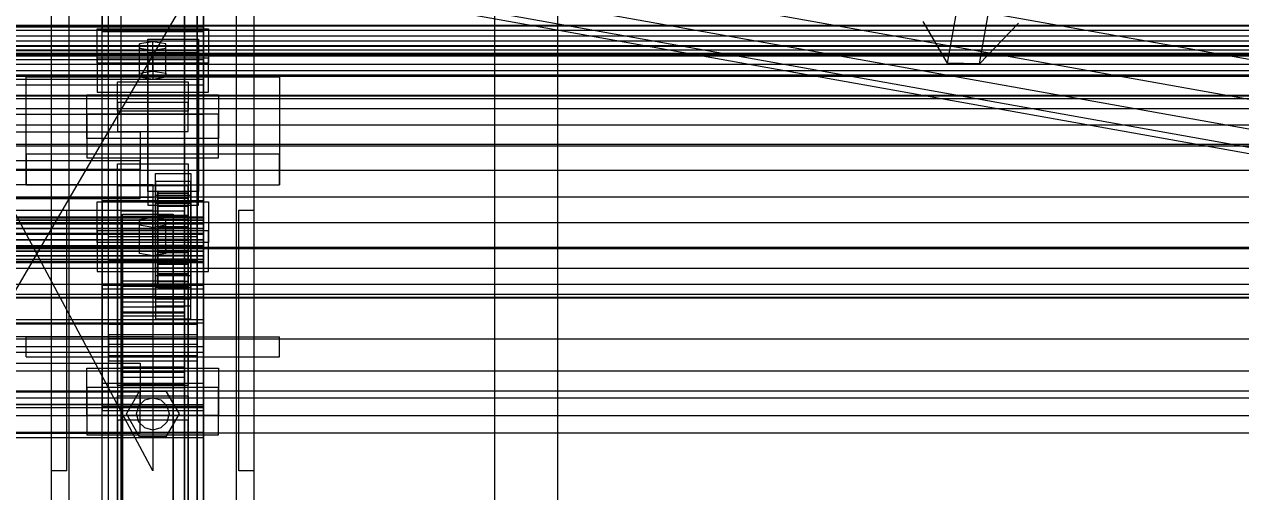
# Model space of a CAD drawing. Header units: millimetres. Extents: x -2500 to 58855, y -53268 to 6837.
# Drawn here: x 379.3 to 859.6, y -33629.9 to -33445.5 of the extents above; entities that cross this region are included whole.
import ezdxf

# ---------------------------------------------------------------- set-up
doc = ezdxf.new("R2010")
doc.units = ezdxf.units.MM
for name, color, linetype, lineweight in [('COTAS_O', 1, 'Continuous', 0), ('frontal_C01', 7, 'Continuous', 0), ('frontal_C02', 7, 'Continuous', 0), ('frontal_C03', 7, 'Continuous', 0), ('frontal_dos-mix', 7, 'Continuous', 0), ('frontal_mezcladora', 7, 'Continuous', 0), ('frontal_secador', 7, 'Continuous', 0), ('frontal_tolva', 7, 'Continuous', 0)]:
    doc.layers.add(name, color=color, linetype=linetype, lineweight=lineweight)
doc.dimstyles.new('R19_100', dxfattribs={"dimtxt": 250, "dimasz": 150, "dimexe": 150, "dimexo": 80, "dimgap": 100, "dimtad": 1, "dimtih": 1, "dimtoh": 1, "dimdsep": 46, "dimcen": 0.09, "dimadec": 0, "dimazin": 0, "dimtfac": 1, "dimtdec": 4, "dimtofl": 0, "dimtmove": 0, "dimatfit": 3, "dimfxl": 1, "dimtolj": 1, "dimtzin": 0, "dimarcsym": 0})

# ---------------------------------------------------------------- blocks, each defined once
blk = doc.blocks.new('*D39')
at = {"layer": 'COTAS_O', "color": 0, "lineweight": -2, "transparency": 16777216}
for p, q in [((-1725, -34320), (-1725, -33550)), ((1725, -34320), (1725, -33550)), ((-1575, -33700), (1575, -33700))]:
    blk.add_line(p, q, dxfattribs=at)
at = {"layer": 'COTAS_O', "color": 0, "transparency": 16777216}
for points in [[(-1575, -33675), (-1575, -33725), (-1725, -33700)], [(1575, -33675), (1575, -33725), (1725, -33700)]]:
    blk.add_solid(points, dxfattribs=at)
at = {"layer": 'Defpoints', "color": 0, "transparency": 16777216}
for p in [(1725, -33700), (-1725, -34400), (1725, -34400)]:
    blk.add_point(p, dxfattribs=at)

msp = doc.modelspace()

# ---------------------------------------------------------------- linework, layer by layer
at = {"layer": 'frontal_C01'}
for p, q in [((410, -33448.25), (410, -33064.041)), ((450, -33448.25), (450, -33064.041)), ((410, -33515.094), (410, -33130.885)), ((450, -33130.885), (450, -33515.094)), ((410, -33552.989), (410, -33168.78)), ((450, -33552.989), (450, -33168.78)), ((410, -33400.882), (410, -33448.25)), ((410, -33785.092), (410, -33400.882)), ((450, -33448.25), (450, -33400.882)), ((450, -33400.882), (450, -33785.092)), ((417.5, -33519.101), (417.5, -33409.625)), ((442.5, -33409.625), (442.5, -33519.101)), ((450, -33413.426), (450, -33446.584)), ((450, -33459.391), (450, -33426.233)), ((417.5, -33548.983), (417.5, -33439.507)), ((442.5, -33548.983), (442.5, -33439.507)), ((450, -33446.584), (-450, -33446.584)), ((450, -33459.391), (450, -33446.584)), ((410, -33448.25), (450, -33448.25)), ((410, -33832.46), (410, -33448.25)), ((450, -33832.46), (450, -33448.25)), ((-450, -33459.391), (450, -33459.391)), ((408, -33531.59), (408, -33515.581)), ((408, -33515.581), (452, -33515.581)), ((408, -33526.949), (408, -33515.581)), ((450, -33515.094), (410, -33515.094)), ((410, -33515.094), (410, -33552.989)), ((410, -33899.304), (410, -33515.094)), ((450, -33552.989), (450, -33515.094)), ((450, -33515.094), (450, -33899.304)), ((452, -33515.581), (452, -33531.59)), ((452, -33515.581), (452, -33526.949)), ((417.5, -33548.983), (417.5, -33519.101)), ((417.5, -33519.101), (442.5, -33519.101)), ((442.5, -33521.357), (417.5, -33521.357)), ((417.5, -33521.357), (417.5, -33546.726)), ((417.5, -34180.3), (417.5, -33521.357)), ((418, -33526.787), (418, -33520.384)), ((418, -33520.384), (438, -33520.384)), ((418, -33660.161), (418, -33520.384)), ((430, -33521.664), (424.804, -33522.625)), ((424.804, -33522.625), (424.804, -33524.546)), ((424.804, -33533.993), (424.804, -33522.625)), ((435.196, -33522.625), (430, -33521.664)), ((430, -33533.033), (430, -33521.664)), ((435.196, -33524.546), (435.196, -33522.625)), ((435.196, -33533.993), (435.196, -33522.625)), ((438, -33520.384), (438, -33526.787)), ((438, -33520.384), (438, -33660.161)), ((442.5, -33519.101), (442.5, -33548.983)), ((442.5, -33546.726), (442.5, -33521.357)), ((442.5, -33521.357), (442.5, -34180.3)), ((452, -33526.949), (408, -33526.949)), ((408, -33526.949), (408, -33542.958)), ((438, -33526.787), (418, -33526.787)), ((418, -33526.787), (418, -33666.565)), ((424.804, -33524.546), (430, -33525.506)), ((424.804, -33535.914), (424.804, -33524.546)), ((430, -33525.506), (435.196, -33524.546)), ((430, -33525.506), (430, -33536.875)), ((435.196, -33535.914), (435.196, -33524.546)), ((438, -33666.565), (438, -33526.787)), ((452, -33542.958), (452, -33526.949)), ((452, -33531.59), (408, -33531.59)), ((408, -33531.59), (408, -33542.958)), ((412.5, -33538.844), (412.5, -33529.239)), ((412.5, -33529.239), (447.5, -33529.239)), ((412.5, -33803.973), (412.5, -33529.239)), ((424.804, -33533.993), (430, -33533.033)), ((430, -33533.033), (435.196, -33533.993)), ((447.5, -33529.239), (447.5, -33538.844)), ((447.5, -33529.239), (447.5, -33803.973)), ((452, -33542.958), (452, -33531.59)), ((424.804, -33535.914), (424.804, -33533.993)), ((430, -33536.875), (424.804, -33535.914)), ((435.196, -33535.914), (430, -33536.875)), ((435.196, -33533.993), (435.196, -33535.914)), ((447.5, -33538.844), (412.5, -33538.844)), ((412.5, -33813.578), (412.5, -33538.844)), ((447.5, -33813.578), (447.5, -33538.844)), ((408, -33542.958), (452, -33542.958)), ((417.5, -33546.726), (442.5, -33546.726)), ((417.5, -34205.669), (417.5, -33546.726)), ((442.5, -34205.669), (442.5, -33546.726)), ((442.5, -33548.983), (417.5, -33548.983)), ((410, -33552.989), (450, -33552.989)), ((410, -33937.198), (410, -33552.989)), ((450, -33937.198), (450, -33552.989)), ((-425, -33579.245), (425, -33579.245)), ((425, -33579.245), (425, -33595.509)), ((425, -33579.245), (425, -33590.613)), ((425, -33590.613), (-425, -33590.613)), ((425, -33606.878), (425, -33590.613)), ((425, -33595.509), (-425, -33595.509)), ((416, -33601.653), (416, -33592.048)), ((416, -33592.048), (444, -33592.048)), ((416, -33680.344), (416, -33592.048)), ((425, -33606.878), (425, -33595.509)), ((444, -33592.048), (444, -33601.653)), ((444, -33592.048), (444, -33680.344)), ((444, -33601.653), (416, -33601.653)), ((416, -33601.653), (416, -33689.949)), ((444, -33689.949), (444, -33601.653)), ((-425, -33606.878), (425, -33606.878))]:
    msp.add_line(p, q, dxfattribs=at)
at = {"layer": 'frontal_C02'}
for p, q in [((417.5, -33560.475), (417.5, -33028.053)), ((442.5, -33028.053), (442.5, -33560.475)), ((417.5, -33587.441), (417.5, -33055.019)), ((442.5, -33587.441), (442.5, -33055.019)), ((410, -33550.05), (410, -33199.331)), ((450, -33199.331), (450, -33550.05)), ((410, -33597.867), (410, -33247.148)), ((450, -33597.867), (450, -33247.148)), ((410, -33723.846), (410, -33373.127)), ((450, -33373.127), (450, -33723.846)), ((412.5, -33569.574), (412.5, -33387.87)), ((447.5, -33387.87), (447.5, -33569.574)), ((412.5, -33578.342), (412.5, -33396.638)), ((447.5, -33578.342), (447.5, -33396.638)), ((410, -33762.099), (410, -33411.381)), ((450, -33762.099), (450, -33411.381)), ((380, -33496.746), (380, -33466.185)), ((380, -33466.185), (480, -33466.185)), ((380, -33508.746), (380, -33466.185)), ((480, -33466.185), (480, -33496.746)), ((480, -33466.185), (480, -33508.746)), ((-425, -33487.86), (425, -33487.86)), ((425, -33487.86), (425, -33502.707)), ((425, -33487.86), (425, -33499.336)), ((425, -33499.336), (-425, -33499.336)), ((480, -33496.746), (380, -33496.746)), ((380, -33496.746), (380, -33508.746)), ((425, -33514.183), (425, -33499.336)), ((480, -33508.746), (480, -33496.746)), ((425, -33502.707), (-425, -33502.707)), ((416, -33509.23), (416, -33500.463)), ((416, -33500.463), (444, -33500.463)), ((416, -33587.996), (416, -33500.463)), ((425, -33514.183), (425, -33502.707)), ((444, -33500.463), (444, -33509.23)), ((444, -33500.463), (444, -33587.996)), ((430, -33508.746), (-430, -33508.746)), ((380, -33508.746), (480, -33508.746)), ((430, -33508.746), (430, -33513.746)), ((430, -33513.746), (-430, -33513.746)), ((444, -33509.23), (416, -33509.23)), ((416, -33509.23), (416, -33596.764)), ((430, -33513.746), (430, -33563.746)), ((444, -33596.764), (444, -33509.23)), ((-425, -33514.183), (425, -33514.183)), ((430, -33621.746), (375, -33518.746)), ((375, -33518.746), (430, -33518.746)), ((390, -33621.746), (390, -33518.746)), ((390, -33518.746), (396, -33518.746)), ((396, -33621.746), (396, -33518.746)), ((430, -33518.746), (430, -33621.746)), ((464, -33621.746), (464, -33518.746)), ((464, -33518.746), (470, -33518.746)), ((470, -33621.746), (470, -33518.746)), ((450, -33550.05), (410, -33550.05)), ((410, -33550.05), (410, -33597.867)), ((410, -33900.768), (410, -33550.05)), ((450, -33597.867), (450, -33550.05)), ((450, -33550.05), (450, -33900.768)), ((442.5, -33559.104), (417.5, -33559.104)), ((417.5, -33559.104), (417.5, -33588.812)), ((417.5, -33728.119), (417.5, -33559.104)), ((417.5, -33587.441), (417.5, -33560.475)), ((417.5, -33560.475), (442.5, -33560.475)), ((442.5, -33588.812), (442.5, -33559.104)), ((442.5, -33559.104), (442.5, -33728.119)), ((442.5, -33560.475), (442.5, -33587.441)), ((-450, -33563.331), (450, -33563.331)), ((430, -33563.746), (-430, -33563.746)), ((430, -33563.746), (430, -33568.746)), ((450, -33563.331), (450, -33575.022)), ((450, -33563.331), (450, -33596.803)), ((430, -33568.746), (-430, -33568.746)), ((380, -33568.746), (480, -33568.746)), ((380, -33576.746), (380, -33568.746)), ((447.5, -33569.574), (412.5, -33569.574)), ((412.5, -33569.574), (412.5, -33578.342)), ((447.5, -33578.342), (447.5, -33569.574)), ((480, -33576.746), (480, -33568.746)), ((450, -33575.022), (-450, -33575.022)), ((450, -33608.494), (450, -33575.022)), ((380, -33576.746), (480, -33576.746)), ((390, -33576.746), (397, -33576.746)), ((390, -35975), (390, -33576.746)), ((397, -35975), (397, -33576.746)), ((397, -33576.746), (463, -33576.746)), ((404, -33599.82), (404, -33581.115)), ((404, -33581.115), (456, -33581.115)), ((404, -33588.766), (404, -33581.115)), ((412.5, -33578.342), (447.5, -33578.342)), ((456, -33581.115), (456, -33599.82)), ((456, -33581.115), (456, -33588.766)), ((463, -33576.746), (470, -33576.746)), ((463, -35975), (463, -33576.746)), ((470, -35975), (470, -33576.746)), ((456, -33588.766), (404, -33588.766)), ((404, -33588.766), (404, -33607.471)), ((444, -33587.996), (416, -33587.996)), ((416, -33587.996), (416, -33596.764)), ((442.5, -33587.441), (417.5, -33587.441)), ((417.5, -33588.812), (442.5, -33588.812)), ((417.5, -33757.827), (417.5, -33588.812)), ((419.6, -33599.246), (424.8, -33590.239)), ((424.8, -33590.239), (435.2, -33590.239)), ((435.2, -33590.239), (440.4, -33599.246)), ((442.5, -33757.827), (442.5, -33588.812)), ((444, -33596.764), (444, -33587.996)), ((456, -33607.471), (456, -33588.766)), ((424.457, -33596.046), (426.8, -33593.703)), ((426.8, -33593.703), (430, -33592.846)), ((430, -33592.846), (433.2, -33593.703)), ((433.2, -33593.703), (435.543, -33596.046)), ((450, -33596.803), (-450, -33596.803)), ((456, -33599.82), (404, -33599.82)), ((404, -33599.82), (404, -33607.471)), ((410, -33597.867), (450, -33597.867)), ((410, -33948.585), (410, -33597.867)), ((416, -33596.764), (444, -33596.764)), ((424.8, -33608.253), (419.6, -33599.246)), ((423.6, -33599.246), (424.457, -33596.046)), ((424.457, -33602.446), (423.6, -33599.246)), ((440.4, -33599.246), (435.2, -33608.253)), ((435.543, -33596.046), (436.4, -33599.246)), ((436.4, -33599.246), (435.543, -33602.446)), ((450, -33608.494), (450, -33596.803)), ((450, -33948.585), (450, -33597.867)), ((456, -33607.471), (456, -33599.82)), ((426.8, -33604.788), (424.457, -33602.446)), ((430, -33605.646), (426.8, -33604.788)), ((433.2, -33604.788), (430, -33605.646)), ((435.543, -33602.446), (433.2, -33604.788)), ((-450, -33608.494), (450, -33608.494)), ((404, -33607.471), (456, -33607.471)), ((435.2, -33608.253), (424.8, -33608.253)), ((396, -33621.746), (390, -33621.746)), ((470, -33621.746), (464, -33621.746))]:
    msp.add_line(p, q, dxfattribs=at)
at = {"layer": 'frontal_C03'}
for p, q in [((417.5, -33559.323), (417.5, -32908.714)), ((442.5, -32908.714), (442.5, -33559.323)), ((417.5, -33584.918), (417.5, -32934.309)), ((442.5, -33584.918), (442.5, -32934.309)), ((390, -35975), (390, -33153.291)), ((397, -35975), (397, -33153.291)), ((463, -35975), (463, -33153.291)), ((470, -35975), (470, -33153.291)), ((410, -33548.044), (410, -33224.874)), ((410, -33548.592), (410, -33225.421)), ((450, -33224.874), (450, -33548.044)), ((450, -33225.421), (450, -33548.592)), ((412.5, -33568.081), (412.5, -33240.643)), ((447.5, -33240.643), (447.5, -33568.081)), ((412.5, -33576.16), (412.5, -33248.722)), ((447.5, -33576.16), (447.5, -33248.722)), ((410, -33587.114), (410, -33263.944)), ((450, -33587.114), (450, -33263.944)), ((410, -33596.197), (410, -33273.026)), ((450, -33596.197), (450, -33273.026)), ((390, -35975), (390, -33352.58)), ((397, -35975), (397, -33352.58)), ((463, -35975), (463, -33352.58)), ((470, -35975), (470, -33352.58)), ((408, -33460.727), (408, -33447.261)), ((408, -33447.261), (452, -33447.261)), ((408, -33458.818), (408, -33447.261)), ((428, -33456.687), (428, -33451.301)), ((428, -33451.301), (448, -33451.301)), ((428, -33511.395), (428, -33451.301)), ((448, -33451.301), (448, -33456.687)), ((448, -33451.301), (448, -33511.395)), ((452, -33447.261), (452, -33460.727)), ((452, -33447.261), (452, -33458.818)), ((-450, -33455.734), (450, -33455.734)), ((430, -33452.378), (424.804, -33453.186)), ((424.804, -33453.186), (424.804, -33454.802)), ((424.804, -33464.743), (424.804, -33453.186)), ((424.804, -33454.802), (430, -33455.61)), ((424.804, -33466.358), (424.804, -33454.802)), ((435.196, -33453.186), (430, -33452.378)), ((430, -33463.935), (430, -33452.378)), ((430, -33455.61), (435.196, -33454.802)), ((430, -33455.61), (430, -33467.166)), ((435.196, -33454.802), (435.196, -33453.186)), ((435.196, -33464.743), (435.196, -33453.186)), ((435.196, -33466.358), (435.196, -33454.802)), ((450, -33455.734), (450, -33469.415)), ((450, -33455.734), (450, -33467.291)), ((452, -33458.818), (408, -33458.818)), ((408, -33458.818), (408, -33472.283)), ((452, -33460.727), (408, -33460.727)), ((408, -33460.727), (408, -33472.283)), ((448, -33456.687), (428, -33456.687)), ((428, -33456.687), (428, -33516.781)), ((448, -33516.781), (448, -33456.687)), ((452, -33472.283), (452, -33458.818)), ((452, -33472.283), (452, -33460.727)), ((424.804, -33464.743), (430, -33463.935)), ((424.804, -33466.358), (424.804, -33464.743)), ((430, -33463.935), (435.196, -33464.743)), ((435.196, -33464.743), (435.196, -33466.358)), ((450, -33467.291), (-450, -33467.291)), ((450, -33469.415), (-450, -33469.415)), ((416, -33476.245), (416, -33468.166)), ((416, -33468.166), (444, -33468.166)), ((416, -33479.722), (416, -33468.166)), ((430, -33467.166), (424.804, -33466.358)), ((435.196, -33466.358), (430, -33467.166)), ((444, -33468.166), (444, -33476.245)), ((444, -33468.166), (444, -33479.722)), ((450, -33480.972), (450, -33467.291)), ((450, -33480.972), (450, -33469.415)), ((404, -33490.454), (404, -33473.218)), ((404, -33473.218), (456, -33473.218)), ((404, -33480.922), (404, -33473.218)), ((408, -33472.283), (452, -33472.283)), ((456, -33473.218), (456, -33490.454)), ((456, -33473.218), (456, -33480.922)), ((444, -33476.245), (416, -33476.245)), ((416, -33476.245), (416, -33487.802)), ((444, -33479.722), (416, -33479.722)), ((416, -33479.722), (416, -33487.802)), ((444, -33487.802), (444, -33476.245)), ((444, -33487.802), (444, -33479.722)), ((-450, -33480.972), (450, -33480.972)), ((456, -33480.922), (404, -33480.922)), ((404, -33480.922), (404, -33498.158)), ((456, -33498.158), (456, -33480.922)), ((416, -33487.802), (444, -33487.802)), ((456, -33490.454), (404, -33490.454)), ((404, -33490.454), (404, -33498.158)), ((456, -33498.158), (456, -33490.454)), ((404, -33498.158), (456, -33498.158)), ((431, -33507.543), (431, -33504.311)), ((431, -33504.311), (445, -33504.311)), ((431, -33544.76), (431, -33504.311)), ((445, -33504.311), (445, -33507.543)), ((445, -33504.311), (445, -33544.76)), ((445, -33507.543), (431, -33507.543)), ((431, -33507.543), (431, -33547.991)), ((445, -33547.991), (445, -33507.543)), ((448, -33511.395), (428, -33511.395)), ((428, -33511.395), (428, -33516.781)), ((431, -33516.161), (431, -33512.929)), ((431, -33512.929), (445, -33512.929)), ((431, -33553.377), (431, -33512.929)), ((432, -33521.461), (432, -33511.461)), ((432, -33511.461), (432, -33512.055)), ((432, -33511.461), (444, -33511.461)), ((432, -33512.162), (432, -33511.461)), ((432, -33521.742), (432, -33512.055)), ((432, -33512.055), (432, -33513.903)), ((432, -33512.055), (444, -33512.055)), ((432, -33521.793), (432, -33512.162)), ((432, -33512.162), (444, -33512.162)), ((432, -33514.11), (432, -33512.162)), ((432, -33522.618), (432, -33513.903)), ((432, -33513.903), (432, -33516.88)), ((432, -33513.903), (444, -33513.903)), ((444, -33512.055), (444, -33511.461)), ((444, -33511.461), (444, -33521.461)), ((444, -33511.461), (444, -33512.162)), ((444, -33513.903), (444, -33512.055)), ((444, -33512.055), (444, -33521.742)), ((444, -33512.162), (444, -33521.793)), ((444, -33512.162), (444, -33514.11)), ((444, -33516.88), (444, -33513.903)), ((444, -33513.903), (444, -33522.618)), ((445, -33512.929), (445, -33516.161)), ((445, -33512.929), (445, -33553.377)), ((448, -33516.781), (448, -33511.395)), ((428, -33516.781), (448, -33516.781)), ((445, -33516.161), (431, -33516.161)), ((431, -33516.161), (431, -33556.609)), ((432, -33522.715), (432, -33514.11)), ((432, -33514.11), (444, -33514.11)), ((432, -33517.172), (432, -33514.11)), ((432, -33524.027), (432, -33516.88)), ((432, -33516.88), (432, -33520.782)), ((432, -33516.88), (444, -33516.88)), ((432, -33524.166), (432, -33517.172)), ((432, -33517.172), (444, -33517.172)), ((432, -33521.14), (432, -33517.172)), ((444, -33514.11), (444, -33522.715)), ((444, -33514.11), (444, -33517.172)), ((444, -33520.782), (444, -33516.88)), ((444, -33516.88), (444, -33524.027)), ((444, -33517.172), (444, -33524.166)), ((444, -33517.172), (444, -33521.14)), ((445, -33556.609), (445, -33516.161)), ((-450, -33521.461), (450, -33521.461)), ((-450, -33521.742), (450, -33521.742)), ((-450, -33521.793), (450, -33521.793)), ((-450, -33522.618), (450, -33522.618)), ((-450, -33522.715), (450, -33522.715)), ((432, -33525.876), (432, -33520.782)), ((432, -33520.782), (432, -33525.343)), ((432, -33520.782), (444, -33520.782)), ((432, -33526.045), (432, -33521.14)), ((432, -33521.14), (444, -33521.14)), ((432, -33525.743), (432, -33521.14)), ((432, -33521.742), (432, -33521.461)), ((444, -33521.461), (432, -33521.461)), ((432, -33521.461), (432, -33521.793)), ((432, -33522.618), (432, -33521.742)), ((444, -33521.742), (432, -33521.742)), ((444, -33521.793), (432, -33521.793)), ((432, -33521.793), (432, -33522.715)), ((432, -33524.027), (432, -33522.618)), ((444, -33522.618), (432, -33522.618)), ((444, -33522.715), (432, -33522.715)), ((432, -33522.715), (432, -33524.166)), ((444, -33525.343), (444, -33520.782)), ((444, -33520.782), (444, -33525.876)), ((444, -33521.14), (444, -33526.045)), ((444, -33521.14), (444, -33525.743)), ((444, -33521.461), (444, -33521.742)), ((444, -33521.793), (444, -33521.461)), ((444, -33521.742), (444, -33522.618)), ((444, -33522.715), (444, -33521.793)), ((444, -33522.618), (444, -33524.027)), ((444, -33524.166), (444, -33522.715)), ((450, -33521.742), (450, -33521.461)), ((450, -33521.461), (450, -33521.793)), ((450, -33522.618), (450, -33521.742)), ((450, -33521.793), (450, -33522.715)), ((450, -33524.027), (450, -33522.618)), ((450, -33522.715), (450, -33524.166)), ((-450, -33524.027), (450, -33524.027)), ((-450, -33524.166), (450, -33524.166)), ((-450, -33525.876), (450, -33525.876)), ((-450, -33526.045), (450, -33526.045)), ((450, -33528.036), (-450, -33528.036)), ((-450, -33528.226), (450, -33528.226)), ((432, -33525.876), (432, -33524.027)), ((444, -33524.027), (432, -33524.027)), ((444, -33524.166), (432, -33524.166)), ((432, -33524.166), (432, -33526.045)), ((432, -33525.343), (432, -33528.036)), ((444, -33525.343), (432, -33525.343)), ((432, -33525.343), (432, -33530.254)), ((432, -33528.226), (432, -33525.743)), ((432, -33525.743), (444, -33525.743)), ((432, -33530.667), (432, -33525.743)), ((432, -33528.036), (432, -33525.876)), ((444, -33525.876), (432, -33525.876)), ((444, -33526.045), (432, -33526.045)), ((432, -33526.045), (432, -33528.226)), ((432, -33528.036), (444, -33528.036)), ((432, -33530.362), (432, -33528.036)), ((444, -33528.226), (432, -33528.226)), ((432, -33528.226), (432, -33530.558)), ((444, -33524.027), (444, -33525.876)), ((444, -33526.045), (444, -33524.166)), ((444, -33528.036), (444, -33525.343)), ((444, -33530.254), (444, -33525.343)), ((444, -33525.743), (444, -33528.226)), ((444, -33525.743), (444, -33530.667)), ((444, -33525.876), (444, -33528.036)), ((444, -33528.226), (444, -33526.045)), ((444, -33528.036), (444, -33530.362)), ((444, -33530.558), (444, -33528.226)), ((450, -33525.876), (450, -33524.027)), ((450, -33524.166), (450, -33526.045)), ((450, -33528.036), (450, -33525.876)), ((450, -33526.045), (450, -33528.226)), ((450, -33530.362), (450, -33528.036)), ((450, -33528.226), (450, -33530.558)), ((-450, -33530.362), (450, -33530.362)), ((-450, -33530.558), (450, -33530.558)), ((-450, -33532.695), (450, -33532.695)), ((-450, -33532.884), (450, -33532.884)), ((432, -33530.362), (432, -33530.254)), ((432, -33530.254), (432, -33535.178)), ((432, -33530.254), (444, -33530.254)), ((432, -33532.695), (432, -33530.362)), ((444, -33530.362), (432, -33530.362)), ((432, -33530.558), (432, -33530.667)), ((444, -33530.558), (432, -33530.558)), ((432, -33530.558), (432, -33532.884)), ((432, -33530.667), (444, -33530.667)), ((432, -33535.577), (432, -33530.667)), ((432, -33534.875), (432, -33532.695)), ((432, -33532.695), (432, -33535.178)), ((444, -33532.695), (432, -33532.695)), ((432, -33532.884), (432, -33535.577)), ((444, -33532.884), (432, -33532.884)), ((432, -33532.884), (432, -33535.045)), ((444, -33535.178), (444, -33530.254)), ((444, -33530.254), (444, -33530.362)), ((444, -33530.362), (444, -33532.695)), ((444, -33530.667), (444, -33530.558)), ((444, -33532.884), (444, -33530.558)), ((444, -33530.667), (444, -33535.577)), ((444, -33535.178), (444, -33532.695)), ((444, -33532.695), (444, -33534.875)), ((444, -33535.577), (444, -33532.884)), ((444, -33535.045), (444, -33532.884)), ((450, -33532.695), (450, -33530.362)), ((450, -33530.558), (450, -33532.884)), ((450, -33534.875), (450, -33532.695)), ((450, -33532.884), (450, -33535.045)), ((-450, -33534.875), (450, -33534.875)), ((-450, -33535.045), (450, -33535.045)), ((-450, -33536.755), (450, -33536.755)), ((-450, -33536.893), (450, -33536.893)), ((432, -33536.755), (432, -33534.875)), ((432, -33534.875), (432, -33539.781)), ((444, -33534.875), (432, -33534.875)), ((432, -33535.045), (432, -33540.139)), ((444, -33535.045), (432, -33535.045)), ((432, -33535.045), (432, -33536.893)), ((432, -33535.178), (432, -33539.781)), ((432, -33535.178), (444, -33535.178)), ((432, -33535.577), (444, -33535.577)), ((432, -33540.139), (432, -33535.577)), ((432, -33538.205), (432, -33536.755)), ((432, -33536.755), (432, -33543.748)), ((444, -33536.755), (432, -33536.755)), ((432, -33536.893), (432, -33544.041)), ((444, -33536.893), (432, -33536.893)), ((432, -33536.893), (432, -33538.303)), ((444, -33539.781), (444, -33534.875)), ((444, -33534.875), (444, -33536.755)), ((444, -33540.139), (444, -33535.045)), ((444, -33536.893), (444, -33535.045)), ((444, -33539.781), (444, -33535.178)), ((444, -33535.577), (444, -33540.139)), ((444, -33543.748), (444, -33536.755)), ((444, -33536.755), (444, -33538.205)), ((444, -33544.041), (444, -33536.893)), ((444, -33538.303), (444, -33536.893)), ((450, -33536.755), (450, -33534.875)), ((450, -33535.045), (450, -33536.893)), ((450, -33538.205), (450, -33536.755)), ((450, -33536.893), (450, -33538.303)), ((-450, -33538.205), (450, -33538.205)), ((-450, -33538.303), (450, -33538.303)), ((-450, -33539.128), (450, -33539.128)), ((-450, -33539.178), (450, -33539.178)), ((-450, -33539.46), (450, -33539.46)), ((431, -33553.989), (431, -33541.601)), ((431, -33541.601), (445, -33541.601)), ((431, -33549.306), (431, -33541.601)), ((432, -33539.128), (432, -33538.205)), ((432, -33538.205), (432, -33546.81)), ((444, -33538.205), (432, -33538.205)), ((432, -33538.303), (432, -33547.017)), ((444, -33538.303), (432, -33538.303)), ((432, -33538.303), (432, -33539.178)), ((432, -33539.46), (432, -33539.128)), ((432, -33539.128), (432, -33548.758)), ((444, -33539.128), (432, -33539.128)), ((432, -33539.178), (432, -33548.865)), ((444, -33539.178), (432, -33539.178)), ((432, -33539.178), (432, -33539.46)), ((432, -33539.46), (432, -33549.459)), ((444, -33539.46), (432, -33539.46)), ((432, -33539.781), (432, -33543.748)), ((432, -33539.781), (444, -33539.781)), ((432, -33540.139), (444, -33540.139)), ((432, -33544.041), (432, -33540.139)), ((444, -33546.81), (444, -33538.205)), ((444, -33538.205), (444, -33539.128)), ((444, -33547.017), (444, -33538.303)), ((444, -33539.178), (444, -33538.303)), ((444, -33548.758), (444, -33539.128)), ((444, -33539.128), (444, -33539.46)), ((444, -33548.865), (444, -33539.178)), ((444, -33539.46), (444, -33539.178)), ((444, -33549.459), (444, -33539.46)), ((444, -33543.748), (444, -33539.781)), ((444, -33540.139), (444, -33544.041)), ((445, -33541.601), (445, -33553.989)), ((445, -33541.601), (445, -33549.306)), ((450, -33539.128), (450, -33538.205)), ((450, -33538.303), (450, -33539.178)), ((450, -33539.46), (450, -33539.128)), ((450, -33539.178), (450, -33539.46)), ((445, -33544.76), (431, -33544.76)), ((431, -33544.76), (431, -33547.991)), ((432, -33543.748), (432, -33546.81)), ((432, -33543.748), (444, -33543.748)), ((432, -33544.041), (444, -33544.041)), ((432, -33547.017), (432, -33544.041)), ((432, -33546.81), (432, -33548.758)), ((432, -33546.81), (444, -33546.81)), ((432, -33547.017), (444, -33547.017)), ((432, -33548.865), (432, -33547.017)), ((444, -33546.81), (444, -33543.748)), ((444, -33544.041), (444, -33547.017)), ((444, -33548.758), (444, -33546.81)), ((444, -33547.017), (444, -33548.865)), ((445, -33547.991), (445, -33544.76)), ((450, -33548.044), (410, -33548.044)), ((410, -33548.044), (410, -33596.197)), ((410, -33871.215), (410, -33548.044)), ((450, -33548.592), (410, -33548.592)), ((410, -33548.592), (410, -33587.114)), ((410, -33871.763), (410, -33548.592)), ((431, -33547.991), (445, -33547.991)), ((445, -33549.306), (431, -33549.306)), ((431, -33549.306), (431, -33561.694)), ((432, -33548.758), (432, -33549.459)), ((432, -33548.758), (444, -33548.758)), ((432, -33548.865), (444, -33548.865)), ((432, -33549.459), (432, -33548.865)), ((432, -33549.459), (444, -33549.459)), ((444, -33549.459), (444, -33548.758)), ((444, -33548.865), (444, -33549.459)), ((445, -33561.694), (445, -33549.306)), ((450, -33596.197), (450, -33548.044)), ((450, -33548.044), (450, -33871.215)), ((450, -33587.114), (450, -33548.592)), ((450, -33548.592), (450, -33871.763)), ((417.5, -33582.853), (417.5, -33552.853)), ((417.5, -33552.853), (442.5, -33552.853)), ((417.5, -33552.853), (417.5, -33557.121)), ((442.5, -33555.056), (417.5, -33555.056)), ((417.5, -33555.056), (417.5, -33580.651)), ((417.5, -34205.665), (417.5, -33555.056)), ((442.5, -33557.121), (417.5, -33557.121)), ((417.5, -33557.121), (417.5, -33587.121)), ((445, -33553.377), (431, -33553.377)), ((431, -33553.377), (431, -33556.609)), ((445, -33553.989), (431, -33553.989)), ((431, -33553.989), (431, -33561.694)), ((431, -33556.609), (445, -33556.609)), ((442.5, -33552.853), (442.5, -33582.853)), ((442.5, -33557.121), (442.5, -33552.853)), ((442.5, -33580.651), (442.5, -33555.056)), ((442.5, -33555.056), (442.5, -34205.665)), ((442.5, -33587.121), (442.5, -33557.121)), ((445, -33556.609), (445, -33553.377)), ((445, -33561.694), (445, -33553.989)), ((-450, -33561.919), (450, -33561.919)), ((417.5, -33584.918), (417.5, -33559.323)), ((417.5, -33559.323), (442.5, -33559.323)), ((431, -33561.694), (445, -33561.694)), ((442.5, -33559.323), (442.5, -33584.918)), ((450, -33561.919), (450, -33572.692)), ((450, -33561.919), (450, -33595.626)), ((412.5, -33571.893), (412.5, -33563.814)), ((412.5, -33563.814), (447.5, -33563.814)), ((412.5, -33891.252), (412.5, -33563.814)), ((447.5, -33563.814), (447.5, -33571.893)), ((447.5, -33563.814), (447.5, -33891.252)), ((447.5, -33568.081), (412.5, -33568.081)), ((412.5, -33568.081), (412.5, -33576.16)), ((447.5, -33576.16), (447.5, -33568.081)), ((450, -33572.692), (-450, -33572.692)), ((447.5, -33571.893), (412.5, -33571.893)), ((412.5, -33899.331), (412.5, -33571.893)), ((412.5, -33576.16), (447.5, -33576.16)), ((447.5, -33899.331), (447.5, -33571.893)), ((450, -33606.399), (450, -33572.692)), ((417.5, -33580.651), (442.5, -33580.651)), ((417.5, -34231.26), (417.5, -33580.651)), ((442.5, -34231.26), (442.5, -33580.651)), ((442.5, -33582.853), (417.5, -33582.853)), ((417.5, -33582.853), (417.5, -33587.121)), ((442.5, -33584.918), (417.5, -33584.918)), ((442.5, -33582.853), (442.5, -33587.121)), ((410, -33587.114), (450, -33587.114)), ((410, -33910.285), (410, -33587.114)), ((417.5, -33587.121), (442.5, -33587.121)), ((450, -33910.285), (450, -33587.114)), ((450, -33595.626), (-450, -33595.626)), ((410, -33596.197), (450, -33596.197)), ((410, -33919.368), (410, -33596.197)), ((450, -33606.399), (450, -33595.626)), ((450, -33919.368), (450, -33596.197)), ((-450, -33606.399), (450, -33606.399))]:
    msp.add_line(p, q, dxfattribs=at)
at = {"layer": 'frontal_dos-mix'}
for p, q in [((1884.444, -33642.009), (234.444, -33347.009)), ((1881.708, -33657.311), (231.708, -33362.311)), ((1879.675, -33668.682), (229.675, -33373.682)), ((743.835, -33460.835), (759.503, -33373.2)), ((756.422, -33460.983), (771.797, -33374.985)), ((1878, -33678.049), (228, -33383.049)), ((1878.423, -33675.684), (228.423, -33380.684)), ((743.835, -33460.835), (734.178, -33444.302)), ((771.882, -33445.055), (756.422, -33460.983)), ((756.422, -33460.983), (743.835, -33460.835))]:
    msp.add_line(p, q, dxfattribs=at)
at = {"layer": 'frontal_mezcladora'}
for p, q in [((300, -33680), (575, -33210)), ((565, -33730), (565, -33230)), ((590, -33730), (590, -33230))]:
    msp.add_line(p, q, dxfattribs=at)
at = {"layer": 'frontal_secador'}
for p, q in [((1320, -33446), (-1320, -33446)), ((1250, -33445.859), (-1250, -33445.859)), ((-1250, -33446), (1250, -33446)), ((1320, -33447.929), (-1320, -33447.929)), ((-1320, -33450), (1320, -33450)), ((-1250, -33450), (1250, -33450)), ((1320, -33452.071), (-1320, -33452.071)), ((1320, -33454), (-1320, -33454)), ((1320, -33455.657), (-1320, -33455.657)), ((1250, -33454.141), (-1250, -33454.141)), ((1320, -33456.928), (-1320, -33456.928)), ((1320, -33457.727), (-1320, -33457.727)), ((1320, -33458), (-1320, -33458)), ((1250, -33457.285), (-1250, -33457.285)), ((1250, -33458), (-1250, -33458)), ((1250, -33461.314), (-1250, -33461.314)), ((1250, -33463.856), (-1250, -33463.856)), ((1250, -33465.455), (-1250, -33465.455)), ((1250, -33466), (-1250, -33466)), ((1360, -33473.5), (-1360, -33473.5)), ((1360, -33474.863), (-1360, -33474.863)), ((1250, -33473.75), (-1250, -33473.75)), ((1360, -33478.859), (-1360, -33478.859)), ((1360, -33485.216), (-1360, -33485.216)), ((1360, -33493.5), (-1360, -33493.5)), ((1250, -33492.924), (-1250, -33492.924)), ((1360, -33503.147), (-1360, -33503.147)), ((-1360, -33513.5), (1360, -33513.5)), ((-1250, -33513.5), (1250, -33513.5)), ((1360, -33523.853), (-1360, -33523.853)), ((1360, -33533.5), (-1360, -33533.5)), ((1250, -33534.076), (-1250, -33534.076)), ((1360, -33541.784), (-1360, -33541.784)), ((1360, -33548.141), (-1360, -33548.141)), ((1360, -33552.137), (-1360, -33552.137)), ((1360, -33553.5), (-1360, -33553.5)), ((1250, -33553.25), (-1250, -33553.25)), ((1250, -33569.715), (-1250, -33569.715)), ((1250, -33582.349), (-1250, -33582.349)), ((1250, -33590.291), (-1250, -33590.291)), ((1250, -33593), (-1250, -33593))]:
    msp.add_line(p, q, dxfattribs=at)
at = {"layer": 'frontal_tolva'}
for p, q in [((1725, -33600), (-1725, -33600)), ((1725, -33606.849), (-1725, -33606.849))]:
    msp.add_line(p, q, dxfattribs=at)

# ---------------------------------------------------------------- dimensions: what is measured, and where the dimension line sits
at = {"layer": 'COTAS_O'}
dim = msp.add_aligned_dim(p1=(-1725, -34400), p2=(1725, -34400), distance=700, text='<> O', dimstyle='R19_100', dxfattribs=at)
dim.commit()
dim.dimension.update_dxf_attribs({"geometry": '*D39', "text_midpoint": (0, -33700)})

doc.saveas('drawing.dxf')
